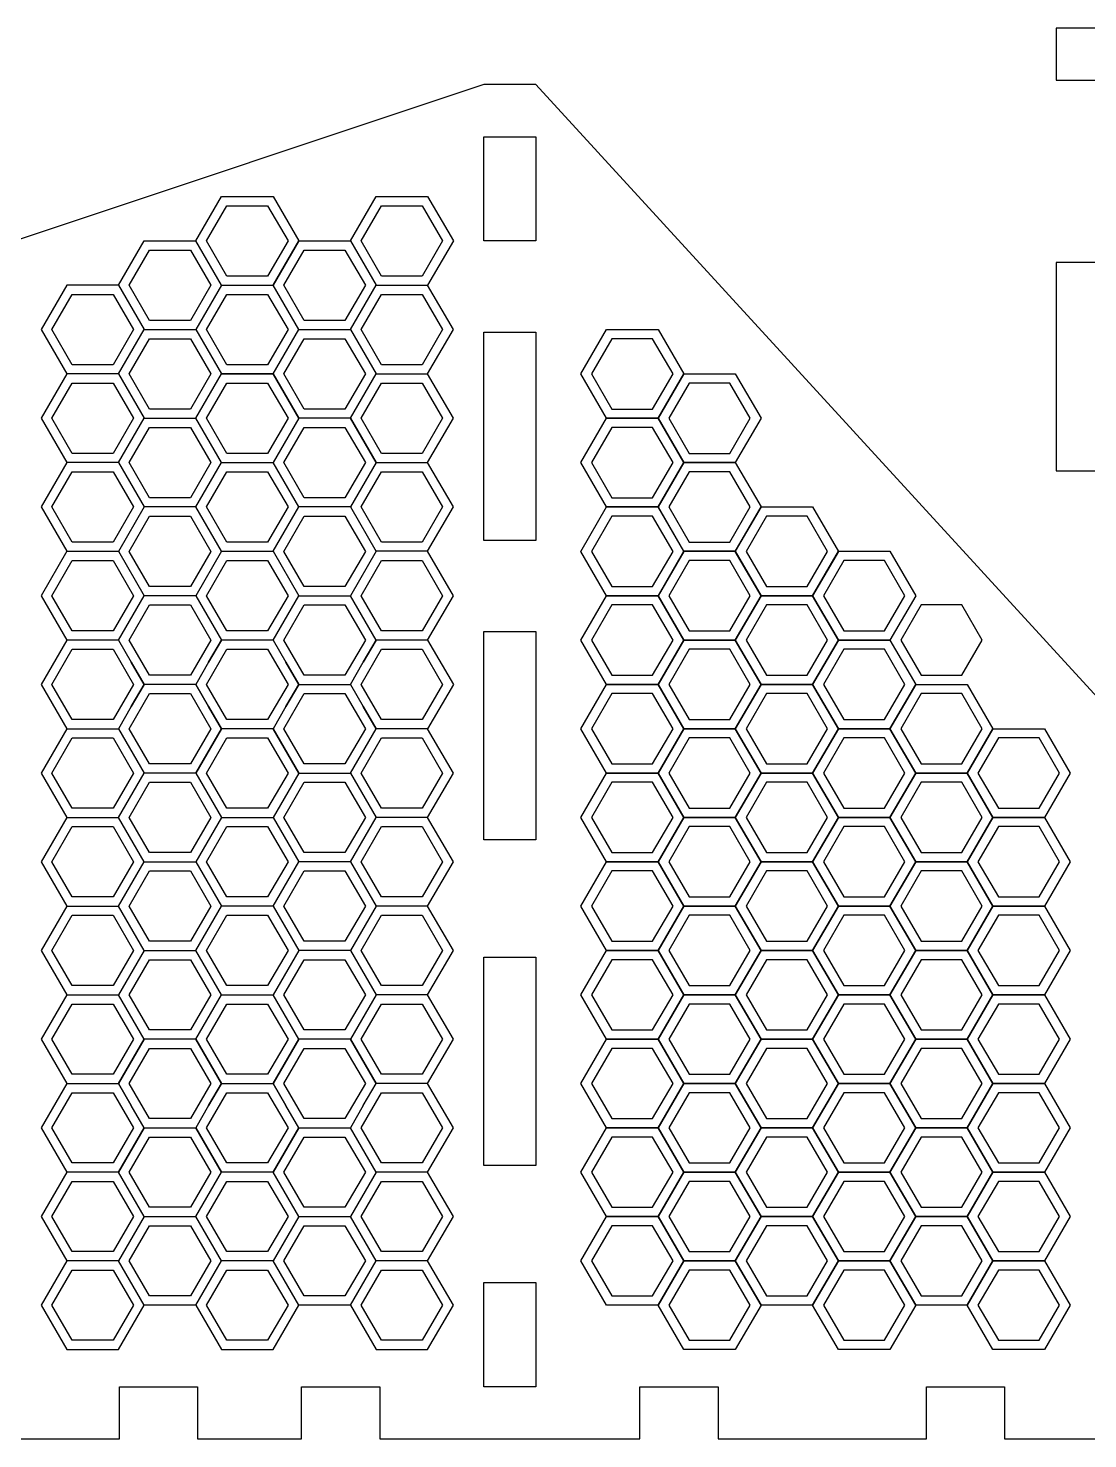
# Model space of a CAD drawing. Extents: x 716 to 2686, y 638 to 1063.
# Drawn here: x 1739.7 to 2028.2, y 638.3 to 1022.1 of the extents above; entities that cross this region are included whole.
import ezdxf

# ---------------------------------------------------------------- set-up
doc = ezdxf.new("R2010")
doc.units = 0
doc.layers.add('A0133_Printing', color=7, linetype='CONTINUOUS')

msp = doc.modelspace()

# ---------------------------------------------------------------- linework, layer by layer
at = {"layer": 'A0133_Printing', "color": 1}
for points in [[(2217.981945, 1022.141274), (2189.634945, 1022.141274), (2189.634945, 1007.968275), (2154.201946, 1007.968275), (2154.201946, 1022.141274), (2097.508948, 1022.141274), (2097.508948, 1007.968275), (2062.075948, 1007.968275), (2062.075948, 1022.141274), (2019.55695, 1022.141274), (2019.55695, 1007.968275), (2033.729949, 1007.968275), (2033.729949, 958.361276), (2019.55695, 958.361276), (2019.55695, 901.669277), (2033.729949, 901.669277), (2033.729949, 852.062279), (2062.075948, 852.062279), (2062.075948, 837.889279), (2118.768947, 837.889279), (2118.768947, 852.062279), (2182.548945, 852.062279), (2182.548945, 837.889279), (2239.240944, 837.889279)], [(2033.827949, 836.716979), (1877.921953, 1006.794975), (1863.748953, 1006.794975), (1736.189957, 964.275976)], [(1722.016957, 638.290984), (1764.536956, 638.290984), (1764.536956, 652.464984), (1785.796955, 652.464984), (1785.796955, 638.290984), (1814.142955, 638.290984), (1814.142955, 652.464984), (1835.402954, 652.464984), (1835.402954, 638.290984), (1906.268952, 638.290984), (1906.268952, 652.464984), (1927.528952, 652.464984), (1927.528952, 638.290984), (1984.22195, 638.290984), (1984.22195, 652.464984), (2005.48195, 652.464984), (2005.48195, 638.290984), (2033.827949, 638.290984)]]:
    msp.add_lwpolyline(points, dxfattribs=at)
for points in [[(1863.748953, 992.621975), (1877.921953, 992.621975), (1877.921953, 964.275976), (1863.748953, 964.275976)], [(1804.901955, 973.798776), (1810.450955, 964.252776), (1804.901955, 954.707776), (1793.803955, 954.707776), (1788.254955, 964.252776), (1793.803955, 973.798776)], [(1846.990054, 973.798776), (1852.539054, 964.252776), (1846.990054, 954.707776), (1835.892054, 954.707776), (1830.343054, 964.252776), (1835.892054, 973.798776)], [(1783.857855, 961.732376), (1789.406855, 952.186376), (1783.857855, 942.641376), (1772.759856, 942.641376), (1767.210856, 952.186376), (1772.759856, 961.732376)], [(1825.945954, 961.732376), (1831.494954, 952.186376), (1825.945954, 942.641376), (1814.847955, 942.641376), (1809.298955, 952.186376), (1814.847955, 961.732376)], [(1762.813956, 949.665976), (1768.362956, 940.119976), (1762.813956, 930.574977), (1751.715956, 930.574977), (1746.166956, 940.119976), (1751.715956, 949.665976)], [(1804.901955, 949.665976), (1810.450955, 940.119976), (1804.901955, 930.574977), (1793.803955, 930.574977), (1788.254955, 940.119976), (1793.803955, 949.665976)], [(1846.990054, 949.665976), (1852.539054, 940.119976), (1846.990054, 930.574977), (1835.892054, 930.574977), (1830.343054, 940.119976), (1835.892054, 949.665976)], [(1783.857855, 937.599477), (1789.406855, 928.053477), (1783.857855, 918.508477), (1772.759856, 918.508477), (1767.210856, 928.053477), (1772.759856, 937.599477)], [(1825.945954, 937.599477), (1831.494954, 928.053477), (1825.945954, 918.508477), (1814.847955, 918.508477), (1809.298955, 928.053477), (1814.847955, 937.599477)], [(1863.748953, 939.472977), (1877.921953, 939.472977), (1877.921953, 882.779978), (1863.748953, 882.779978)], [(1898.614853, 937.599477), (1893.065853, 928.053477), (1898.614853, 918.508477), (1909.712852, 918.508477), (1915.261852, 928.053477), (1909.712852, 937.599477)], [(1762.813956, 925.533077), (1768.362956, 915.987077), (1762.813956, 906.442077), (1751.715956, 906.442077), (1746.166956, 915.987077), (1751.715956, 925.533077)], [(1804.901955, 925.532977), (1810.450955, 915.986977), (1804.901955, 906.441977), (1793.803955, 906.441977), (1788.254955, 915.986977), (1793.803955, 925.532977)], [(1846.990054, 925.532977), (1852.539054, 915.986977), (1846.990054, 906.441977), (1835.892054, 906.441977), (1830.343054, 915.986977), (1835.892054, 925.532977)], [(1919.658852, 925.533077), (1914.109852, 915.987077), (1919.658852, 906.442077), (1930.756852, 906.442077), (1936.305852, 915.987077), (1930.756852, 925.533077)], [(1783.857855, 913.466577), (1789.406855, 903.920577), (1783.857855, 894.375578), (1772.759856, 894.375578), (1767.210856, 903.920577), (1772.759856, 913.466577)], [(1825.945954, 913.466577), (1831.494954, 903.920577), (1825.945954, 894.375578), (1814.847955, 894.375578), (1809.298955, 903.920577), (1814.847955, 913.466577)], [(1898.614853, 913.466577), (1893.065853, 903.920577), (1898.614853, 894.375578), (1909.712852, 894.375578), (1915.261852, 903.920577), (1909.712852, 913.466577)], [(1762.813956, 901.400077), (1768.362956, 891.854078), (1762.813956, 882.309078), (1751.715956, 882.309078), (1746.166956, 891.854078), (1751.715956, 901.400077)], [(1804.901955, 901.400077), (1810.450955, 891.854078), (1804.901955, 882.309078), (1793.803955, 882.309078), (1788.254955, 891.854078), (1793.803955, 901.400077)], [(1846.990054, 901.400077), (1852.539054, 891.854078), (1846.990054, 882.309078), (1835.892054, 882.309078), (1830.343054, 891.854078), (1835.892054, 901.400077)], [(1919.658852, 901.400077), (1914.109852, 891.854078), (1919.658852, 882.309078), (1930.756852, 882.309078), (1936.305852, 891.854078), (1930.756852, 901.400077)], [(1783.857855, 889.333678), (1789.406855, 879.787678), (1783.857855, 870.242678), (1772.759856, 870.242678), (1767.210856, 879.787678), (1772.759856, 889.333678)], [(1825.945954, 889.333678), (1831.494954, 879.787678), (1825.945954, 870.242678), (1814.847955, 870.242678), (1809.298955, 879.787678), (1814.847955, 889.333678)], [(1898.614853, 889.333678), (1893.065853, 879.787678), (1898.614853, 870.242678), (1909.712852, 870.242678), (1915.261852, 879.787678), (1909.712852, 889.333678)], [(1940.702951, 889.333678), (1935.153952, 879.787678), (1940.702951, 870.242678), (1951.800951, 870.242678), (1957.349951, 879.787678), (1951.800951, 889.333678)], [(1762.813956, 877.267178), (1768.362956, 867.721178), (1762.813956, 858.176179), (1751.715956, 858.176179), (1746.166956, 867.721178), (1751.715956, 877.267178)], [(1804.901955, 877.267178), (1810.450955, 867.721178), (1804.901955, 858.176179), (1793.803955, 858.176179), (1788.254955, 867.721178), (1793.803955, 877.267178)], [(1846.990054, 877.267178), (1852.539054, 867.721178), (1846.990054, 858.176179), (1835.892054, 858.176179), (1830.343054, 867.721178), (1835.892054, 877.267178)], [(1919.658852, 877.267178), (1914.109852, 867.721178), (1919.658852, 858.176179), (1930.756852, 858.176179), (1936.305852, 867.721178), (1930.756852, 877.267178)], [(1961.746851, 877.267178), (1956.197851, 867.721178), (1961.746851, 858.176179), (1972.844851, 858.176179), (1978.393851, 867.721178), (1972.844851, 877.267178)], [(1783.857855, 865.200678), (1789.406855, 855.654679), (1783.857855, 846.109679), (1772.759856, 846.109679), (1767.210856, 855.654679), (1772.759856, 865.200678)], [(1825.945954, 865.200678), (1831.494954, 855.654679), (1825.945954, 846.109679), (1814.847955, 846.109679), (1809.298955, 855.654679), (1814.847955, 865.200678)], [(1898.614853, 865.200678), (1893.065853, 855.654679), (1898.614853, 846.109679), (1909.712852, 846.109679), (1915.261852, 855.654679), (1909.712852, 865.200678)], [(1940.702951, 865.200678), (1935.153952, 855.654679), (1940.702951, 846.109679), (1951.800951, 846.109679), (1957.349951, 855.654679), (1951.800951, 865.200678)], [(1982.79095, 865.200678), (1977.241951, 855.654679), (1982.79095, 846.109679), (1993.88895, 846.109679), (1999.43795, 855.654679), (1993.88895, 865.200678)], [(1863.748953, 857.976979), (1877.921953, 857.976979), (1877.921953, 801.28398), (1863.748953, 801.28398)], [(1762.813956, 853.134279), (1768.362956, 843.588279), (1762.813956, 834.043279), (1751.715956, 834.043279), (1746.166956, 843.588279), (1751.715956, 853.134279)], [(1804.901955, 853.134279), (1810.450955, 843.588279), (1804.901955, 834.043279), (1793.803955, 834.043279), (1788.254955, 843.588279), (1793.803955, 853.134279)], [(1846.990054, 853.134279), (1852.539054, 843.588279), (1846.990054, 834.043279), (1835.892054, 834.043279), (1830.343054, 843.588279), (1835.892054, 853.134279)], [(1919.658852, 853.134279), (1914.109852, 843.588279), (1919.658852, 834.043279), (1930.756852, 834.043279), (1936.305852, 843.588279), (1930.756852, 853.134279)], [(1961.746851, 853.134279), (1956.197851, 843.588279), (1961.746851, 834.043279), (1972.844851, 834.043279), (1978.393851, 843.588279), (1972.844851, 853.134279)], [(1783.857855, 841.067779), (1789.406855, 831.521779), (1783.857855, 821.976779), (1772.759856, 821.976779), (1767.210856, 831.521779), (1772.759856, 841.067779)], [(1825.945954, 841.067779), (1831.494954, 831.521779), (1825.945954, 821.976779), (1814.847955, 821.976779), (1809.298955, 831.521779), (1814.847955, 841.067779)], [(1898.614853, 841.067779), (1893.065853, 831.521779), (1898.614853, 821.976779), (1909.712852, 821.976779), (1915.261852, 831.521779), (1909.712852, 841.067779)], [(1940.702951, 841.067779), (1935.153952, 831.521779), (1940.702951, 821.976779), (1951.800951, 821.976779), (1957.349951, 831.521779), (1951.800951, 841.067779)], [(1982.79095, 841.067779), (1977.241951, 831.521779), (1982.79095, 821.976779), (1993.88895, 821.976779), (1999.43795, 831.521779), (1993.88895, 841.067779)], [(1762.813956, 829.001279), (1768.362956, 819.45528), (1762.813956, 809.91028), (1751.715956, 809.91028), (1746.166956, 819.45528), (1751.715956, 829.001279)], [(1804.901955, 829.001279), (1810.450955, 819.45528), (1804.901955, 809.91028), (1793.803955, 809.91028), (1788.254955, 819.45528), (1793.803955, 829.001279)], [(1846.990054, 829.001279), (1852.539054, 819.45528), (1846.990054, 809.91028), (1835.892054, 809.91028), (1830.343054, 819.45528), (1835.892054, 829.001279)], [(1919.658852, 829.001279), (1914.109852, 819.45528), (1919.658852, 809.91028), (1930.756852, 809.91028), (1936.305852, 819.45528), (1930.756852, 829.001279)], [(1961.746851, 829.001279), (1956.197851, 819.45528), (1961.746851, 809.91028), (1972.844851, 809.91028), (1978.393851, 819.45528), (1972.844851, 829.001279)], [(2003.83505, 829.001279), (1998.28605, 819.45528), (2003.83505, 809.91028), (2014.93305, 809.91028), (2020.482049, 819.45528), (2014.93305, 829.001279)], [(1783.857855, 816.93488), (1789.406855, 807.38888), (1783.857855, 797.84388), (1772.759856, 797.84388), (1767.210856, 807.38888), (1772.759856, 816.93488)], [(1825.945954, 816.93488), (1831.494954, 807.38888), (1825.945954, 797.84388), (1814.847955, 797.84388), (1809.298955, 807.38888), (1814.847955, 816.93488)], [(1898.614853, 816.93488), (1893.065853, 807.38888), (1898.614853, 797.84388), (1909.712852, 797.84388), (1915.261852, 807.38888), (1909.712852, 816.93488)], [(1940.702951, 816.93488), (1935.153952, 807.38888), (1940.702951, 797.84388), (1951.800951, 797.84388), (1957.349951, 807.38888), (1951.800951, 816.93488)], [(1982.79095, 816.93488), (1977.241951, 807.38888), (1982.79095, 797.84388), (1993.88895, 797.84388), (1999.43795, 807.38888), (1993.88895, 816.93488)], [(1762.813956, 804.86848), (1768.362956, 795.32248), (1762.813956, 785.77748), (1751.715956, 785.77748), (1746.166956, 795.32248), (1751.715956, 804.86848)], [(1804.901955, 804.86848), (1810.450955, 795.32248), (1804.901955, 785.77748), (1793.803955, 785.77748), (1788.254955, 795.32248), (1793.803955, 804.86848)], [(1846.990054, 804.86848), (1852.539054, 795.32248), (1846.990054, 785.77748), (1835.892054, 785.77748), (1830.343054, 795.32248), (1835.892054, 804.86848)], [(1919.658852, 804.86848), (1914.109852, 795.32248), (1919.658852, 785.77748), (1930.756852, 785.77748), (1936.305852, 795.32248), (1930.756852, 804.86848)], [(1961.746851, 804.86848), (1956.197851, 795.32248), (1961.746851, 785.77748), (1972.844851, 785.77748), (1978.393851, 795.32248), (1972.844851, 804.86848)], [(2003.83505, 804.86848), (1998.28605, 795.32248), (2003.83505, 785.77748), (2014.93305, 785.77748), (2020.482049, 795.32248), (2014.93305, 804.86848)], [(1783.857855, 792.80198), (1789.406855, 783.25598), (1783.857855, 773.710981), (1772.759856, 773.710981), (1767.210856, 783.25598), (1772.759856, 792.80198)], [(1825.945954, 792.80198), (1831.494954, 783.25598), (1825.945954, 773.710981), (1814.847955, 773.710981), (1809.298955, 783.25598), (1814.847955, 792.80198)], [(1898.614853, 792.80198), (1893.065853, 783.25598), (1898.614853, 773.710981), (1909.712852, 773.710981), (1915.261852, 783.25598), (1909.712852, 792.80198)], [(1940.702951, 792.80198), (1935.153952, 783.25598), (1940.702951, 773.710981), (1951.800951, 773.710981), (1957.349951, 783.25598), (1951.800951, 792.80198)], [(1982.79095, 792.80198), (1977.241951, 783.25598), (1982.79095, 773.710981), (1993.88895, 773.710981), (1999.43795, 783.25598), (1993.88895, 792.80198)], [(1762.813956, 780.73548), (1768.362956, 771.189481), (1762.813956, 761.644481), (1751.715956, 761.644481), (1746.166956, 771.189481), (1751.715956, 780.73548)], [(1804.901955, 780.73548), (1810.450955, 771.189481), (1804.901955, 761.644481), (1793.803955, 761.644481), (1788.254955, 771.189481), (1793.803955, 780.73548)], [(1846.990054, 780.73548), (1852.539054, 771.189481), (1846.990054, 761.644481), (1835.892054, 761.644481), (1830.343054, 771.189481), (1835.892054, 780.73548)], [(1919.658852, 780.73548), (1914.109852, 771.189481), (1919.658852, 761.644481), (1930.756852, 761.644481), (1936.305852, 771.189481), (1930.756852, 780.73548)], [(1961.746851, 780.73548), (1956.197851, 771.189481), (1961.746851, 761.644481), (1972.844851, 761.644481), (1978.393851, 771.189481), (1972.844851, 780.73548)], [(2003.83505, 780.73548), (1998.28605, 771.189481), (2003.83505, 761.644481), (2014.93305, 761.644481), (2020.482049, 771.189481), (2014.93305, 780.73548)], [(1783.857855, 768.669081), (1789.406855, 759.123081), (1783.857855, 749.578081), (1772.759856, 749.578081), (1767.210856, 759.123081), (1772.759856, 768.669081)], [(1825.945954, 768.669081), (1831.494954, 759.123081), (1825.945954, 749.578081), (1814.847955, 749.578081), (1809.298955, 759.123081), (1814.847955, 768.669081)], [(1863.748953, 769.393981), (1877.921953, 769.393981), (1877.921953, 712.700982), (1863.748953, 712.700982)], [(1898.614853, 768.669081), (1893.065853, 759.123081), (1898.614853, 749.578081), (1909.712852, 749.578081), (1915.261852, 759.123081), (1909.712852, 768.669081)], [(1940.702951, 768.669081), (1935.153952, 759.123081), (1940.702951, 749.578081), (1951.800951, 749.578081), (1957.349951, 759.123081), (1951.800951, 768.669081)], [(1982.79095, 768.669081), (1977.241951, 759.123081), (1982.79095, 749.578081), (1993.88895, 749.578081), (1999.43795, 759.123081), (1993.88895, 768.669081)], [(1762.813956, 756.602581), (1768.362956, 747.056581), (1762.813956, 737.511582), (1751.715956, 737.511582), (1746.166956, 747.056581), (1751.715956, 756.602581)], [(1804.901955, 756.602581), (1810.450955, 747.056581), (1804.901955, 737.511582), (1793.803955, 737.511582), (1788.254955, 747.056581), (1793.803955, 756.602581)], [(1846.990054, 756.602581), (1852.539054, 747.056581), (1846.990054, 737.511582), (1835.892054, 737.511582), (1830.343054, 747.056581), (1835.892054, 756.602581)], [(1919.658852, 756.602581), (1914.109852, 747.056581), (1919.658852, 737.511582), (1930.756852, 737.511582), (1936.305852, 747.056581), (1930.756852, 756.602581)], [(1961.746851, 756.602581), (1956.197851, 747.056581), (1961.746851, 737.511582), (1972.844851, 737.511582), (1978.393851, 747.056581), (1972.844851, 756.602581)], [(2003.83505, 756.602581), (1998.28605, 747.056581), (2003.83505, 737.511582), (2014.93305, 737.511582), (2020.482049, 747.056581), (2014.93305, 756.602581)], [(1783.857855, 744.536081), (1789.406855, 734.990082), (1783.857855, 725.445082), (1772.759856, 725.445082), (1767.210856, 734.990082), (1772.759856, 744.536081)], [(1825.945954, 744.536081), (1831.494954, 734.990082), (1825.945954, 725.445082), (1814.847955, 725.445082), (1809.298955, 734.990082), (1814.847955, 744.536081)], [(1898.614853, 744.536081), (1893.065853, 734.990082), (1898.614853, 725.445082), (1909.712852, 725.445082), (1915.261852, 734.990082), (1909.712852, 744.536081)], [(1940.702951, 744.536081), (1935.153952, 734.990082), (1940.702951, 725.445082), (1951.800951, 725.445082), (1957.349951, 734.990082), (1951.800951, 744.536081)], [(1982.79095, 744.536081), (1977.241951, 734.990082), (1982.79095, 725.445082), (1993.88895, 725.445082), (1999.43795, 734.990082), (1993.88895, 744.536081)], [(1762.813956, 732.469682), (1768.362956, 722.923682), (1762.813956, 713.378682), (1751.715956, 713.378682), (1746.166956, 722.923682), (1751.715956, 732.469682)], [(1804.901955, 732.469682), (1810.450955, 722.923682), (1804.901955, 713.378682), (1793.803955, 713.378682), (1788.254955, 722.923682), (1793.803955, 732.469682)], [(1846.990054, 732.469682), (1852.539054, 722.923682), (1846.990054, 713.378682), (1835.892054, 713.378682), (1830.343054, 722.923682), (1835.892054, 732.469682)], [(1919.658852, 732.469682), (1914.109852, 722.923682), (1919.658852, 713.378682), (1930.756852, 713.378682), (1936.305852, 722.923682), (1930.756852, 732.469682)], [(1961.746851, 732.469682), (1956.197851, 722.923682), (1961.746851, 713.378682), (1972.844851, 713.378682), (1978.393851, 722.923682), (1972.844851, 732.469682)], [(2003.83505, 732.469682), (1998.28605, 722.923682), (2003.83505, 713.378682), (2014.93305, 713.378682), (2020.482049, 722.923682), (2014.93305, 732.469682)], [(1783.857855, 720.403182), (1789.406855, 710.857182), (1783.857855, 701.312182), (1772.759856, 701.312182), (1767.210856, 710.857182), (1772.759856, 720.403182)], [(1825.945954, 720.403182), (1831.494954, 710.857182), (1825.945954, 701.312182), (1814.847955, 701.312182), (1809.298955, 710.857182), (1814.847955, 720.403182)], [(1898.614853, 720.403182), (1893.065853, 710.857182), (1898.614853, 701.312182), (1909.712852, 701.312182), (1915.261852, 710.857182), (1909.712852, 720.403182)], [(1940.702951, 720.403182), (1935.153952, 710.857182), (1940.702951, 701.312182), (1951.800951, 701.312182), (1957.349951, 710.857182), (1951.800951, 720.403182)], [(1982.79095, 720.403182), (1977.241951, 710.857182), (1982.79095, 701.312182), (1993.88895, 701.312182), (1999.43795, 710.857182), (1993.88895, 720.403182)], [(1762.813956, 708.336682), (1768.362956, 698.790683), (1762.813956, 689.245683), (1751.715956, 689.245683), (1746.166956, 698.790683), (1751.715956, 708.336682)], [(1804.901955, 708.336682), (1810.450955, 698.790683), (1804.901955, 689.245683), (1793.803955, 689.245683), (1788.254955, 698.790683), (1793.803955, 708.336682)], [(1846.990054, 708.336682), (1852.539054, 698.790683), (1846.990054, 689.245683), (1835.892054, 689.245683), (1830.343054, 698.790683), (1835.892054, 708.336682)], [(1919.658852, 708.336682), (1914.109852, 698.790683), (1919.658852, 689.245683), (1930.756852, 689.245683), (1936.305852, 698.790683), (1930.756852, 708.336682)], [(1961.746851, 708.336682), (1956.197851, 698.790683), (1961.746851, 689.245683), (1972.844851, 689.245683), (1978.393851, 698.790683), (1972.844851, 708.336682)], [(2003.83505, 708.336682), (1998.28605, 698.790683), (2003.83505, 689.245683), (2014.93305, 689.245683), (2020.482049, 698.790683), (2014.93305, 708.336682)], [(1783.857855, 696.270283), (1789.406855, 686.724283), (1783.857855, 677.179283), (1772.759856, 677.179283), (1767.210856, 686.724283), (1772.759856, 696.270283)], [(1825.945954, 696.270283), (1831.494954, 686.724283), (1825.945954, 677.179283), (1814.847955, 677.179283), (1809.298955, 686.724283), (1814.847955, 696.270283)], [(1898.614853, 696.270283), (1893.065853, 686.724283), (1898.614853, 677.179283), (1909.712852, 677.179283), (1915.261852, 686.724283), (1909.712852, 696.270283)], [(1940.702951, 696.270283), (1935.153952, 686.724283), (1940.702951, 677.179283), (1951.800951, 677.179283), (1957.349951, 686.724283), (1951.800951, 696.270283)], [(1982.79095, 696.270283), (1977.241951, 686.724283), (1982.79095, 677.179283), (1993.88895, 677.179283), (1999.43795, 686.724283), (1993.88895, 696.270283)], [(1762.813956, 684.203883), (1768.362956, 674.657883), (1762.813956, 665.112883), (1751.715956, 665.112883), (1746.166956, 674.657883), (1751.715956, 684.203883)], [(1804.901955, 684.203883), (1810.450955, 674.657883), (1804.901955, 665.112883), (1793.803955, 665.112883), (1788.254955, 674.657883), (1793.803955, 684.203883)], [(1846.990054, 684.203883), (1852.539054, 674.657883), (1846.990054, 665.112883), (1835.892054, 665.112883), (1830.343054, 674.657883), (1835.892054, 684.203883)], [(1919.658852, 684.203883), (1914.109852, 674.657883), (1919.658852, 665.112883), (1930.756852, 665.112883), (1936.305852, 674.657883), (1930.756852, 684.203883)], [(1961.746851, 684.203883), (1956.197851, 674.657883), (1961.746851, 665.112883), (1972.844851, 665.112883), (1978.393851, 674.657883), (1972.844851, 684.203883)], [(2003.83505, 684.203883), (1998.28605, 674.657883), (2003.83505, 665.112883), (2014.93305, 665.112883), (2020.482049, 674.657883), (2014.93305, 684.203883)], [(1863.748953, 680.810983), (1877.921953, 680.810983), (1877.921953, 652.464984), (1863.748953, 652.464984)]]:
    msp.add_lwpolyline(points, close=True, dxfattribs=at)
at = {"layer": 'A0133_Printing', "color": 4}
for points in [[(1785.323355, 964.253376), (1792.338355, 976.319376), (1806.367355, 976.319376), (1813.382355, 964.253376)], [(1827.411454, 964.253376), (1834.426454, 976.319376), (1848.455454, 976.319376), (1855.470454, 964.253376), (1848.455454, 952.186376)], [(1764.279256, 952.186776), (1771.294256, 964.253776), (1785.323255, 964.253776)], [(1792.337955, 952.186776), (1785.322955, 964.253776)], [(1792.337955, 952.186776), (1785.322955, 964.252776), (1785.322955, 964.253776)], [(1813.381955, 964.253376), (1806.366955, 952.186376)], [(1806.367355, 952.186776), (1813.382355, 964.252776), (1813.382355, 964.253776)], [(1813.381955, 964.253376), (1813.381955, 964.253376), (1827.411954, 964.253376)], [(1827.411454, 964.253376), (1834.426454, 952.186376)], [(1827.411454, 964.253376), (1827.411454, 964.253376), (1834.426454, 952.186376)], [(1764.279256, 952.186776), (1750.250256, 952.186776), (1743.235256, 940.119776), (1750.250256, 928.053777)], [(1764.279256, 952.186776), (1771.294256, 940.120776)], [(1792.337955, 952.186776), (1785.322955, 940.120776)], [(1792.337955, 952.186776), (1806.366955, 952.186776)], [(1813.381955, 940.120276), (1806.366955, 952.187276)], [(1827.411454, 940.120276), (1834.426454, 952.187276)], [(1834.425954, 952.186776), (1848.454954, 952.186776)], [(1848.455354, 928.053877), (1855.470354, 940.119876), (1848.455354, 952.186876)], [(1764.279256, 928.053877), (1771.294256, 940.120876)], [(1764.279256, 928.053877), (1771.294256, 940.119876)], [(1771.293756, 940.120376), (1771.293756, 940.120376), (1785.323755, 940.120376)], [(1771.293756, 940.120276), (1785.323755, 940.120276)], [(1785.323355, 940.120376), (1792.338355, 928.053377)], [(1785.323355, 940.120276), (1792.338355, 928.054277)], [(1806.367355, 928.053877), (1806.367355, 928.053877), (1813.382355, 940.119876)], [(1813.381955, 940.120276), (1827.411954, 940.120276)], [(1827.411454, 940.120276), (1834.426454, 928.054277)], [(1750.249856, 928.053877), (1743.234856, 915.987877), (1750.249856, 903.920877)], [(1764.279256, 928.053877), (1750.250256, 928.053877)], [(1764.279256, 928.053877), (1764.279256, 928.053877), (1750.250256, 928.053877)], [(1764.279256, 928.053877), (1771.294256, 915.987877)], [(1785.323355, 915.987477), (1792.338355, 928.053477)], [(1785.323355, 915.987477), (1792.338355, 928.053477)], [(1792.337955, 928.053877), (1792.337955, 928.053877), (1806.366955, 928.053877)], [(1806.367355, 928.053877), (1806.367355, 928.053877), (1792.338355, 928.053877)], [(1813.381955, 915.987477), (1813.381955, 915.987477), (1806.366955, 928.053477)], [(1806.367355, 928.053877), (1813.382355, 915.987877)], [(1827.411454, 915.987477), (1834.426454, 928.053477)], [(1827.411454, 915.987477), (1834.426454, 928.053477)], [(1834.425954, 928.053877), (1834.425954, 928.053877), (1848.454954, 928.053877)], [(1834.425954, 928.053877), (1848.454954, 928.053877)], [(1848.455354, 903.921077), (1855.470354, 915.987077), (1848.455354, 928.054077)], [(1764.279256, 903.921077), (1771.294256, 915.987077)], [(1771.293756, 915.987477), (1785.323755, 915.987477)], [(1792.337955, 903.921077), (1785.322955, 915.987077)], [(1792.337955, 903.921077), (1785.322955, 915.987077)], [(1813.381955, 915.987477), (1806.366955, 903.921477)], [(1813.381955, 915.987477), (1806.366955, 903.921477)], [(1827.411454, 915.987477), (1827.411454, 915.987477), (1813.381455, 915.987477)], [(1827.411454, 915.987477), (1813.381455, 915.987477)], [(1834.425954, 903.921077), (1827.410954, 915.987077)], [(1827.411454, 915.987477), (1827.411454, 915.987477), (1834.426454, 903.921477)], [(1750.249856, 903.921077), (1743.234856, 891.854078), (1750.249856, 879.788078), (1743.234856, 867.721978), (1750.249856, 855.654979)], [(1764.279256, 903.921077), (1750.250256, 903.921077)], [(1764.279256, 903.921077), (1771.294256, 891.854078)], [(1785.323355, 891.854578), (1792.338355, 903.921577)], [(1792.337955, 903.921077), (1806.366955, 903.921077)], [(1813.381955, 891.854578), (1806.366955, 903.921577)], [(1834.425954, 903.921077), (1827.410954, 891.854078)], [(1834.425954, 903.921077), (1848.454954, 903.921077)], [(1848.455354, 879.787978), (1855.470354, 891.854978), (1848.455354, 903.920977)], [(1771.293756, 891.854578), (1764.278756, 879.787578)], [(1785.323355, 891.854578), (1771.293356, 891.854578)], [(1792.337955, 879.787978), (1785.322955, 891.854978)], [(1806.367355, 879.787978), (1813.382355, 891.854978)], [(1827.411454, 891.854578), (1813.381455, 891.854578)], [(1827.411454, 891.854578), (1834.426454, 879.787578)], [(1750.249856, 879.787978), (1764.278856, 879.787978)], [(1764.279256, 879.787978), (1771.294256, 867.721978)], [(1792.337955, 879.787978), (1785.322955, 867.721978)], [(1792.337955, 879.787978), (1806.366955, 879.787978)], [(1806.367355, 879.787978), (1813.382355, 867.721978)], [(1834.425954, 879.787978), (1827.410954, 867.721978)], [(1848.455354, 879.787978), (1834.426354, 879.787978)], [(1848.455354, 855.655179), (1855.470354, 867.721178), (1848.455354, 879.788178)], [(1764.279256, 855.655179), (1764.279256, 855.655179), (1771.294256, 867.721178)], [(1785.323355, 867.721578), (1771.293356, 867.721578)], [(1785.323355, 867.721578), (1792.338355, 855.655579)], [(1806.367355, 855.655179), (1813.382355, 867.721178)], [(1813.381955, 867.721578), (1827.411954, 867.721578)], [(1834.425954, 855.655179), (1834.425954, 855.655179), (1827.410954, 867.721178)], [(1750.249856, 855.655179), (1743.234856, 843.588179), (1750.249856, 831.522179)], [(1764.279256, 855.655179), (1750.250256, 855.655179)], [(1764.279256, 855.655179), (1764.279256, 855.655179), (1750.250256, 855.655179)], [(1764.279256, 855.655179), (1767.786256, 849.622179)], [(1764.279256, 855.655179), (1767.786256, 849.622179)], [(1788.830655, 849.621979), (1792.337655, 855.654979)], [(1792.337955, 855.655179), (1788.830955, 849.622179)], [(1806.367355, 855.655179), (1792.338355, 855.655179)], [(1806.367355, 855.655179), (1806.367355, 855.655179), (1792.338355, 855.655179)], [(1806.367355, 855.655179), (1809.874355, 849.622179)], [(1806.367355, 855.655179), (1809.874355, 849.622179)], [(1830.918754, 849.621979), (1834.425754, 855.654979)], [(1834.425954, 855.655179), (1830.918954, 849.622179)], [(1848.455354, 855.655179), (1848.455354, 855.655179), (1834.426354, 855.655179)], [(1848.455354, 855.655179), (1848.455354, 855.655179), (1834.426354, 855.655179)], [(1848.455354, 855.655179), (1855.470354, 843.588179), (1848.455354, 831.522179)], [(1767.786556, 849.621979), (1771.293556, 843.588979)], [(1771.293756, 843.588779), (1767.786756, 849.621779)], [(1788.830655, 849.621979), (1785.323655, 843.588979)], [(1788.830655, 849.621979), (1785.323655, 843.588979)], [(1809.874555, 849.621979), (1813.381555, 843.588979)], [(1813.381955, 843.588779), (1809.874955, 849.621779)], [(1827.411454, 843.588779), (1830.918454, 849.621779)], [(1827.411454, 843.588779), (1830.918454, 849.621779)], [(1767.786556, 837.555479), (1771.293556, 843.588479), (1771.293556, 843.588479)], [(1771.293756, 843.588779), (1767.786756, 837.555779)], [(1785.323355, 843.588779), (1771.293356, 843.588779)], [(1785.323355, 843.588779), (1785.323355, 843.588779), (1788.830355, 837.555779)], [(1788.830655, 837.555479), (1785.323655, 843.588479)], [(1809.874555, 837.555479), (1813.381555, 843.588479), (1813.381555, 843.588479)], [(1813.381955, 843.588779), (1809.874955, 837.555779)], [(1813.381955, 843.588779), (1827.411954, 843.588779)], [(1827.411454, 843.588779), (1830.918454, 837.555779)], [(1827.411454, 843.588779), (1827.411454, 843.588779), (1830.918454, 837.555779)], [(1767.786556, 837.555479), (1764.279556, 831.522479)], [(1767.786556, 837.555479), (1764.279556, 831.522479)], [(1788.830655, 837.555479), (1792.337655, 831.522479)], [(1792.337955, 831.522279), (1788.830955, 837.555279)], [(1809.874555, 837.555479), (1806.367555, 831.522479)], [(1809.874555, 837.555479), (1806.367555, 831.522479)], [(1830.918754, 837.555479), (1834.425754, 831.522479)], [(1834.425954, 831.522279), (1830.918954, 837.555279)], [(1750.249856, 831.522279), (1743.234856, 819.45528), (1750.249856, 807.38928)], [(1750.249856, 831.522279), (1764.278856, 831.522279)], [(1764.279256, 831.522279), (1764.279256, 831.522279), (1771.294256, 819.45528)], [(1764.279256, 831.522279), (1764.279256, 831.522279), (1771.294256, 819.45528)], [(1792.337955, 831.522279), (1785.322955, 819.45528)], [(1785.323355, 819.45568), (1792.338355, 831.521679), (1792.338355, 831.522679)], [(1806.367355, 831.522279), (1792.338355, 831.522279)], [(1813.381955, 819.45568), (1806.366955, 831.522679)], [(1806.367355, 831.522279), (1806.367355, 831.522279), (1813.382355, 819.45528)], [(1827.411454, 819.45568), (1834.426454, 831.521679), (1834.426454, 831.522679)], [(1827.411454, 819.45568), (1834.426454, 831.522679)], [(1848.455354, 831.522279), (1834.426354, 831.522279)], [(1848.455354, 807.38928), (1855.470354, 819.45528), (1848.455354, 831.522279)], [(1764.279256, 807.38928), (1771.294256, 819.45528)], [(1785.323355, 819.45568), (1771.293356, 819.45568)], [(1785.323355, 819.45568), (1792.338355, 807.38968)], [(1813.381955, 819.45568), (1806.366955, 807.38968)], [(1813.381955, 819.45568), (1827.411954, 819.45568)], [(1827.411454, 819.45568), (1834.426454, 807.38968)], [(1750.249856, 807.38928), (1743.234856, 795.32328), (1750.249856, 783.25628)], [(1750.249856, 807.38928), (1764.278856, 807.38928)], [(1771.293756, 795.32288), (1764.278756, 807.38888)], [(1792.337955, 807.38928), (1785.322955, 795.32328)], [(1792.337955, 807.38928), (1806.366955, 807.38928)], [(1806.367355, 807.38928), (1813.382355, 795.32328)], [(1827.411454, 795.32288), (1834.426454, 807.38888)], [(1848.455354, 807.38928), (1834.426354, 807.38928)], [(1848.455354, 783.25638), (1855.470354, 795.32338), (1848.455354, 807.38938)], [(1764.279256, 783.25638), (1771.294256, 795.32338)], [(1771.293756, 795.32288), (1785.323755, 795.32288)], [(1785.323355, 795.32288), (1792.338355, 783.25588)], [(1806.367355, 783.25638), (1813.382355, 795.32338)], [(1827.411454, 795.32288), (1813.381455, 795.32288)], [(1827.411454, 795.32288), (1834.426454, 783.25588)], [(1750.249856, 783.25638), (1743.234856, 771.189381), (1750.249856, 759.123381)], [(1750.249856, 783.25638), (1764.278856, 783.25638)], [(1771.293756, 771.189881), (1764.278756, 783.25688)], [(1785.323355, 771.189881), (1792.338355, 783.25688)], [(1806.367355, 783.25638), (1792.338355, 783.25638)], [(1806.367355, 783.25638), (1813.382355, 771.189381)], [(1834.425954, 783.25638), (1827.410954, 771.189381)], [(1848.455354, 783.25638), (1834.426354, 783.25638)], [(1848.455354, 759.123481), (1855.470354, 771.189481), (1848.455354, 783.25648)], [(1771.293756, 771.189881), (1764.278756, 759.123881)], [(1771.293756, 771.189881), (1785.323755, 771.189881)], [(1792.337955, 759.123481), (1785.322955, 771.189481)], [(1813.381955, 771.189881), (1806.366955, 759.123881)], [(1827.411454, 771.189881), (1813.381455, 771.189881)], [(1827.411454, 771.189881), (1834.426454, 759.123881)], [(1750.249856, 759.123481), (1743.234856, 747.057481), (1750.249856, 734.990482)], [(1750.249856, 759.123481), (1764.278856, 759.123481)], [(1771.293756, 747.057081), (1764.278756, 759.123081)], [(1785.323355, 747.057081), (1792.338355, 759.123081)], [(1792.337955, 759.123481), (1806.366955, 759.123481)], [(1813.381955, 747.057081), (1806.366955, 759.123081)], [(1834.425954, 759.123481), (1827.410954, 747.057481)], [(1848.455354, 759.123481), (1834.426354, 759.123481)], [(1848.455354, 734.990682), (1855.470354, 747.056681), (1848.455354, 759.123681)], [(1771.293756, 747.057081), (1764.278756, 734.991082)], [(1764.279256, 734.990482), (1771.294256, 747.057481)], [(1785.323355, 747.057081), (1771.293356, 747.057081)], [(1792.337955, 734.990682), (1785.322955, 747.056681)], [(1785.323355, 747.057081), (1792.338355, 734.990082)], [(1813.381955, 747.057081), (1806.366955, 734.991082)], [(1806.367355, 734.990482), (1813.382355, 747.057481)], [(1827.411454, 747.057081), (1813.381455, 747.057081)], [(1834.425954, 734.990682), (1827.410954, 747.056681)], [(1827.411454, 747.057081), (1834.426454, 734.990082)], [(1750.249856, 734.990682), (1743.234856, 722.923682), (1750.249856, 710.857682)], [(1750.249856, 734.990682), (1764.278856, 734.990682)], [(1764.279256, 734.990482), (1764.279256, 734.990482), (1767.786256, 728.957482)], [(1767.786556, 728.957282), (1764.279556, 734.990282)], [(1788.830655, 728.957282), (1792.337655, 734.990282)], [(1792.337955, 734.990482), (1788.830955, 728.957482)], [(1792.337955, 734.990682), (1806.366955, 734.990682)], [(1806.367355, 734.990482), (1806.367355, 734.990482), (1809.874355, 728.957482)], [(1809.874555, 728.957282), (1806.367555, 734.990282)], [(1830.918754, 728.957282), (1834.425754, 734.990282)], [(1830.918754, 728.957282), (1834.425754, 734.990282)], [(1848.455354, 734.990682), (1834.426354, 734.990682)], [(1848.455354, 710.857582), (1855.470354, 722.923582), (1848.455354, 734.990582)], [(1771.293756, 722.924082), (1767.786756, 728.957082)], [(1771.293756, 722.924082), (1767.786756, 728.957082)], [(1788.830655, 728.957282), (1785.323655, 722.924282)], [(1788.830655, 728.957282), (1785.323655, 722.924282)], [(1813.381955, 722.924082), (1809.874955, 728.957082)], [(1813.381955, 722.924082), (1809.874955, 728.957082)], [(1830.918754, 728.957282), (1827.411754, 722.924282)], [(1830.918754, 728.957282), (1827.411754, 722.924282)], [(1771.293756, 722.924082), (1764.278756, 710.857082)], [(1764.279256, 710.857582), (1771.294256, 722.923582), (1771.294256, 722.924582)], [(1771.293756, 722.924082), (1785.323755, 722.924082)], [(1792.337955, 710.857582), (1785.322955, 722.924582)], [(1785.323355, 722.924082), (1785.323355, 722.924082), (1792.338355, 710.857082)], [(1813.381955, 722.924082), (1806.366955, 710.857082)], [(1806.367355, 710.857582), (1813.382355, 722.923582), (1813.382355, 722.924582)], [(1813.381955, 722.924082), (1827.411954, 722.924082)], [(1834.425954, 710.857582), (1827.410954, 722.924582)], [(1834.425954, 710.857582), (1827.410954, 722.923582), (1827.410954, 722.924582)], [(1750.249856, 710.857582), (1743.234856, 698.791583), (1750.249856, 686.724583)], [(1764.279256, 710.857582), (1750.250256, 710.857582)], [(1771.293756, 698.791183), (1764.278756, 710.857182)], [(1785.323355, 698.791183), (1792.338355, 710.857182)], [(1806.367355, 710.857582), (1792.338355, 710.857582)], [(1813.381955, 698.791183), (1806.366955, 710.857182)], [(1834.425954, 710.857582), (1827.410954, 698.791583)], [(1848.455354, 710.857582), (1834.426354, 710.857582)], [(1848.455354, 686.724783), (1855.470354, 698.790783), (1848.455354, 710.857782)], [(1771.293756, 698.791183), (1764.278756, 686.725183)], [(1771.293756, 698.791183), (1785.323755, 698.791183)], [(1792.337955, 686.724783), (1785.322955, 698.790783)], [(1813.381955, 698.791183), (1806.366955, 686.725183)], [(1813.381955, 698.791183), (1827.411954, 698.791183)], [(1834.425954, 686.724783), (1827.410954, 698.790783)], [(1750.249856, 686.724783), (1743.234856, 674.657783), (1750.249856, 662.591783), (1764.278856, 662.591783), (1771.293856, 674.657783)], [(1764.279256, 686.724783), (1750.250256, 686.724783)], [(1771.293756, 674.658283), (1764.278756, 686.725283)], [(1785.323355, 674.658283), (1792.338355, 686.725283)], [(1806.367355, 686.724783), (1792.338355, 686.724783)], [(1813.381955, 674.658283), (1806.366955, 686.725283)], [(1827.411454, 674.658283), (1834.426454, 662.591283), (1848.455454, 662.591283), (1855.470454, 674.658283), (1848.455454, 686.725283)], [(1827.411454, 674.658283), (1834.426454, 686.725283)], [(1848.455354, 686.724783), (1834.426354, 686.724783)], [(1785.323355, 674.658283), (1771.293356, 674.658283)], [(1785.323355, 674.658283), (1792.338355, 662.591283), (1806.367355, 662.591283), (1813.382355, 674.658283)], [(1827.411454, 674.658283), (1813.381455, 674.658283)]]:
    msp.add_lwpolyline(points, dxfattribs=at)
for points in [[(1771.293756, 940.120276)], [(1785.323355, 940.120276)], [(1911.178952, 915.987477), (1897.148953, 915.987477), (1890.134953, 928.053477), (1897.148953, 940.120476), (1911.178952, 940.120476), (1918.193952, 928.053477)], [(1764.279256, 928.053877)], [(1792.337955, 928.053877)], [(1792.337955, 928.053877)], [(1792.337955, 928.053877)], [(1834.425954, 928.053877)], [(1932.222852, 903.920977), (1918.193852, 903.920977), (1911.178852, 915.986977), (1918.193852, 928.053977), (1932.222852, 928.053977), (1939.237852, 915.986977)], [(1785.323355, 915.987477)], [(1813.381955, 915.987477)], [(1813.381955, 915.987477)], [(1827.411454, 915.987477)], [(1827.411454, 915.987477)], [(1911.178952, 891.854578), (1897.148953, 891.854578), (1890.134953, 903.920577), (1897.148953, 915.987577), (1911.178952, 915.987577), (1918.193952, 903.920577)], [(1932.222852, 879.788078), (1918.193852, 879.788078), (1911.178852, 891.854078), (1918.193852, 903.921077), (1932.222852, 903.921077), (1939.237852, 891.854078)], [(1911.178952, 867.721578), (1897.148953, 867.721578), (1890.134953, 879.787578), (1897.148953, 891.854578), (1911.178952, 891.854578), (1918.193952, 879.787578)], [(1953.266951, 867.721578), (1939.237952, 867.721578), (1932.222952, 879.787578), (1939.237952, 891.854578), (1953.266951, 891.854578), (1960.281951, 879.787578)], [(1932.222852, 855.655179), (1918.193852, 855.655179), (1911.178852, 867.721178), (1918.193852, 879.788178), (1932.222852, 879.788178), (1939.237852, 867.721178)], [(1974.310951, 855.655179), (1960.280951, 855.655179), (1953.266951, 867.721178), (1960.280951, 879.788178), (1974.310951, 879.788178), (1981.32595, 867.721178)], [(1911.178952, 843.588679), (1897.148953, 843.588679), (1890.134953, 855.654679), (1897.148953, 867.721678), (1911.178952, 867.721678), (1918.193952, 855.654679)], [(1953.266951, 843.588679), (1939.237952, 843.588679), (1932.222952, 855.654679), (1939.237952, 867.721678), (1953.266951, 867.721678), (1960.281951, 855.654679)], [(1792.337955, 855.655179)], [(1806.367355, 855.655179)], [(1932.222852, 831.522279), (1918.193852, 831.522279), (1911.178852, 843.588279), (1918.193852, 855.655279), (1932.222852, 855.655279), (1939.237852, 843.588279)], [(1974.310951, 831.522279), (1960.280951, 831.522279), (1953.266951, 843.588279), (1960.280951, 855.655279), (1974.310951, 855.655279), (1981.32595, 843.588279)], [(1771.293756, 843.588779)], [(1785.323355, 843.588779)], [(1813.381955, 843.588779)], [(1827.411454, 843.588779)], [(1911.178952, 819.45578), (1897.148953, 819.45578), (1890.134953, 831.521779), (1897.148953, 843.588779), (1911.178952, 843.588779), (1918.193952, 831.521779)], [(1953.266951, 819.45578), (1939.237952, 819.45578), (1932.222952, 831.521779), (1939.237952, 843.588779), (1953.266951, 843.588779), (1960.281951, 831.521779)], [(1995.35505, 819.45578), (1981.32505, 819.45578), (1974.311051, 831.521779), (1981.32505, 843.588779), (1995.35505, 843.588779), (2002.37005, 831.521779)], [(1792.337955, 831.522279)], [(1806.367355, 831.522279)], [(1834.425954, 831.522279)], [(1932.222852, 807.38928), (1918.193852, 807.38928), (1911.178852, 819.45528), (1918.193852, 831.522279), (1932.222852, 831.522279), (1939.237852, 819.45528)], [(1974.310951, 807.38928), (1960.280951, 807.38928), (1953.266951, 819.45528), (1960.280951, 831.522279), (1974.310951, 831.522279), (1981.32595, 819.45528)], [(2016.39895, 807.38928), (2002.36995, 807.38928), (1995.35495, 819.45528), (2002.36995, 831.522279), (2016.39895, 831.522279), (2023.413949, 819.45528)], [(1911.178952, 795.32288), (1897.148953, 795.32288), (1890.134953, 807.38888), (1897.148953, 819.45588), (1911.178952, 819.45588), (1918.193952, 807.38888)], [(1953.266951, 795.32288), (1939.237952, 795.32288), (1932.222952, 807.38888), (1939.237952, 819.45588), (1953.266951, 819.45588), (1960.281951, 807.38888)], [(1995.35505, 795.32288), (1981.32505, 795.32288), (1974.311051, 807.38888), (1981.32505, 819.45588), (1995.35505, 819.45588), (2002.37005, 807.38888)], [(1932.222852, 783.25638), (1918.193852, 783.25638), (1911.178852, 795.32238), (1918.193852, 807.38938), (1932.222852, 807.38938), (1939.237852, 795.32238)], [(1974.310951, 783.25638), (1960.280951, 783.25638), (1953.266951, 795.32238), (1960.280951, 807.38938), (1974.310951, 807.38938), (1981.32595, 795.32238)], [(2016.39895, 783.25638), (2002.36995, 783.25638), (1995.35495, 795.32238), (2002.36995, 807.38938), (2016.39895, 807.38938), (2023.413949, 795.32238)], [(1911.178952, 771.189881), (1897.148953, 771.189881), (1890.134953, 783.25588), (1897.148953, 795.32288), (1911.178952, 795.32288), (1918.193952, 783.25588)], [(1953.266951, 771.189881), (1939.237952, 771.189881), (1932.222952, 783.25588), (1939.237952, 795.32288), (1953.266951, 795.32288), (1960.281951, 783.25588)], [(1995.35505, 771.189881), (1981.32505, 771.189881), (1974.311051, 783.25588), (1981.32505, 795.32288), (1995.35505, 795.32288), (2002.37005, 783.25588)], [(1932.222852, 759.123481), (1918.193852, 759.123481), (1911.178852, 771.189481), (1918.193852, 783.25648), (1932.222852, 783.25648), (1939.237852, 771.189481)], [(1974.310951, 759.123481), (1960.280951, 759.123481), (1953.266951, 771.189481), (1960.280951, 783.25648), (1974.310951, 783.25648), (1981.32595, 771.189481)], [(2016.39895, 759.123481), (2002.36995, 759.123481), (1995.35495, 771.189481), (2002.36995, 783.25648), (2016.39895, 783.25648), (2023.413949, 771.189481)], [(1911.178952, 747.057081), (1897.148953, 747.057081), (1890.134953, 759.123081), (1897.148953, 771.190081), (1911.178952, 771.190081), (1918.193952, 759.123081)], [(1953.266951, 747.057081), (1939.237952, 747.057081), (1932.222952, 759.123081), (1939.237952, 771.190081), (1953.266951, 771.190081), (1960.281951, 759.123081)], [(1995.35505, 747.057081), (1981.32505, 747.057081), (1974.311051, 759.123081), (1981.32505, 771.190081), (1995.35505, 771.190081), (2002.37005, 759.123081)], [(1932.222852, 734.990582), (1918.193852, 734.990582), (1911.178852, 747.056581), (1918.193852, 759.123581), (1932.222852, 759.123581), (1939.237852, 747.056581)], [(1974.310951, 734.990582), (1960.280951, 734.990582), (1953.266951, 747.056581), (1960.280951, 759.123581), (1974.310951, 759.123581), (1981.32595, 747.056581)], [(2016.39895, 734.990582), (2002.36995, 734.990582), (1995.35495, 747.056581), (2002.36995, 759.123581), (2016.39895, 759.123581), (2023.413949, 747.056581)], [(1911.178952, 722.924082), (1897.148953, 722.924082), (1890.134953, 734.990082), (1897.148953, 747.057081), (1911.178952, 747.057081), (1918.193952, 734.990082)], [(1953.266951, 722.924082), (1939.237952, 722.924082), (1932.222952, 734.990082), (1939.237952, 747.057081), (1953.266951, 747.057081), (1960.281951, 734.990082)], [(1995.35505, 722.924082), (1981.32505, 722.924082), (1974.311051, 734.990082), (1981.32505, 747.057081), (1995.35505, 747.057081), (2002.37005, 734.990082)], [(1764.279256, 734.990482)], [(1792.337955, 734.990682)], [(1806.367355, 734.990482)], [(1834.425954, 734.990682)], [(1932.222852, 710.857682), (1918.193852, 710.857682), (1911.178852, 722.923682), (1918.193852, 734.990682), (1932.222852, 734.990682), (1939.237852, 722.923682)], [(1974.310951, 710.857682), (1960.280951, 710.857682), (1953.266951, 722.923682), (1960.280951, 734.990682), (1974.310951, 734.990682), (1981.32595, 722.923682)], [(2016.39895, 710.857682), (2002.36995, 710.857682), (1995.35495, 722.923682), (2002.36995, 734.990682), (2016.39895, 734.990682), (2023.413949, 722.923682)], [(1771.293756, 722.924082)], [(1785.323355, 722.924082)], [(1813.381955, 722.924082)], [(1827.411454, 722.924082)], [(1911.178952, 698.791183), (1897.148953, 698.791183), (1890.134953, 710.857182), (1897.148953, 722.924182), (1911.178952, 722.924182), (1918.193952, 710.857182)], [(1953.266951, 698.791183), (1939.237952, 698.791183), (1932.222952, 710.857182), (1939.237952, 722.924182), (1953.266951, 722.924182), (1960.281951, 710.857182)], [(1995.35505, 698.791183), (1981.32505, 698.791183), (1974.311051, 710.857182), (1981.32505, 722.924182), (1995.35505, 722.924182), (2002.37005, 710.857182)], [(1932.222852, 686.724683), (1918.193852, 686.724683), (1911.178852, 698.790683), (1918.193852, 710.857682), (1932.222852, 710.857682), (1939.237852, 698.790683)], [(1974.310951, 686.724683), (1960.280951, 686.724683), (1953.266951, 698.790683), (1960.280951, 710.857682), (1974.310951, 710.857682), (1981.32595, 698.790683)], [(2016.39895, 686.724683), (2002.36995, 686.724683), (1995.35495, 698.790683), (2002.36995, 710.857682), (2016.39895, 710.857682), (2023.413949, 698.790683)], [(1911.178952, 674.658283), (1897.148953, 674.658283), (1890.134953, 686.724283), (1897.148953, 698.791283), (1911.178952, 698.791283), (1918.193952, 686.724283)], [(1953.266951, 674.658283), (1939.237952, 674.658283), (1932.222952, 686.724283), (1939.237952, 698.791283), (1953.266951, 698.791283), (1960.281951, 686.724283)], [(1995.35505, 674.658283), (1981.32505, 674.658283), (1974.311051, 686.724283), (1981.32505, 698.791283), (1995.35505, 698.791283), (2002.37005, 686.724283)], [(1932.222852, 662.591783), (1918.193852, 662.591783), (1911.178852, 674.657783), (1918.193852, 686.724783), (1932.222852, 686.724783), (1939.237852, 674.657783)], [(1974.310951, 662.591783), (1960.280951, 662.591783), (1953.266951, 674.657783), (1960.280951, 686.724783), (1974.310951, 686.724783), (1981.32595, 674.657783)], [(2016.39895, 662.591783), (2002.36995, 662.591783), (1995.35495, 674.657783), (2002.36995, 686.724783), (2016.39895, 686.724783), (2023.413949, 674.657783)]]:
    msp.add_lwpolyline(points, close=True, dxfattribs=at)

doc.saveas('drawing.dxf')
